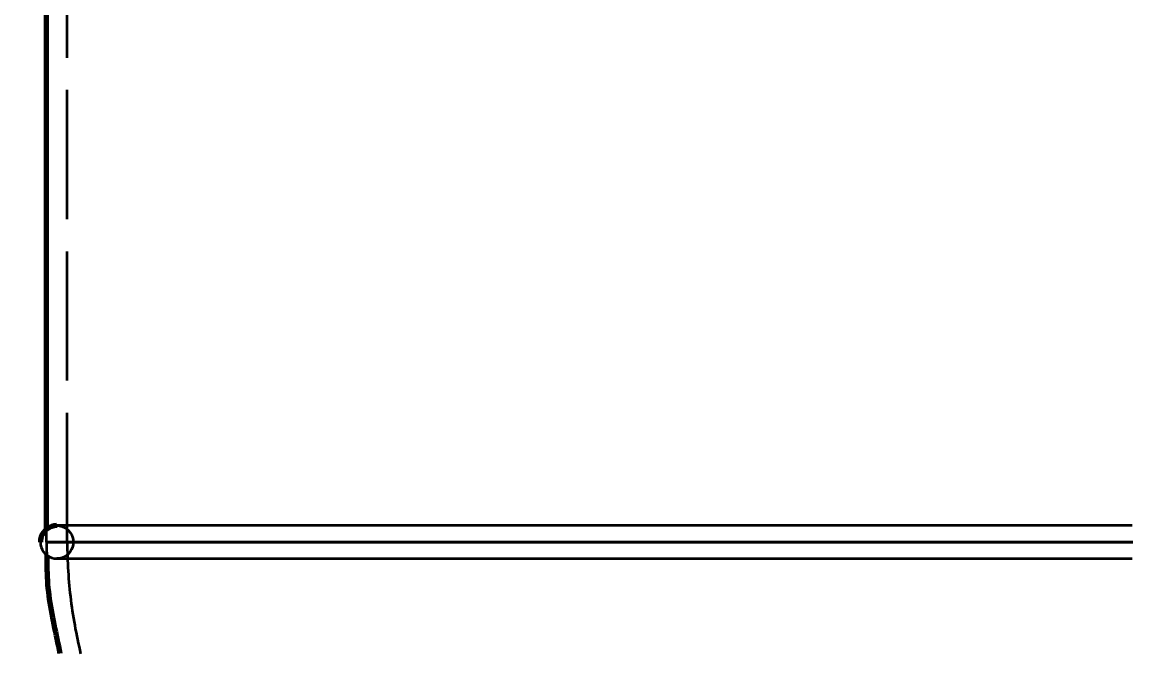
# Model space of a CAD drawing. Header units: millimetres. Extents: x 0 to 594, y 0 to 420.
# Drawn here: x 82.99 to 117.23, y 171.75 to 191.28 of the extents above; entities that cross this region are included whole.
import ezdxf

# ---------------------------------------------------------------- set-up
doc = ezdxf.new("R2010")
doc.units = ezdxf.units.MM
doc.linetypes.add('IRAM-E-TRAZOS', pattern=[5, 4, -1])
for name, color, linetype, lineweight in [('01-VISIBLE', 7, 'CONTINUOUS', 70), ('02-OCULTA', 4, 'IRAM-E-TRAZOS', 35), ('04-COTA', 3, 'CONTINUOUS', 18)]:
    doc.layers.add(name, color=color, linetype=linetype, lineweight=lineweight)
doc.styles.add('ISO3098', font='isocpeur.ttf')
doc.dimstyles.new('FLAMA-IRAM', dxfattribs={"dimtxt": 3.5, "dimasz": 3.5, "dimexe": 2, "dimexo": 1.5, "dimgap": 1, "dimtad": 1, "dimdec": 1, "dimtxsty": 'ISO3098', "dimblk": 'IRAM_FLECHA', "dimblk1": 'IRAM_FLECHA', "dimblk2": 'IRAM_FLECHA', "dimcen": 2.5, "dimclrd": 3, "dimclre": 3, "dimclrt": 3, "dimazin": 3, "dimtfac": 1, "dimtmove": 0, "dimatfit": 3, "dimlwd": 18, "dimlwe": 18})

# ---------------------------------------------------------------- blocks, each defined once
blk = doc.blocks.new('IRAM_FLECHA')
blk.add_solid([(0, 0), (-1, 0.125), (-1, -0.125)])

msp = doc.modelspace()

# ---------------------------------------------------------------- linework, layer by layer
at = {"layer": '01-VISIBLE'}
msp.add_line((83.75, 175.584), (83.75, 307.624), dxfattribs=at)
for points in [[(84.07, 175.696), (83.99, 175.69), (83.912, 175.671), (83.838, 175.64), (83.769, 175.598), (83.708, 175.546), (83.656, 175.485), (83.614, 175.416), (83.583, 175.342), (83.564, 175.264), (83.558, 175.184)], [(83.753, 174.782), (83.754, 174.668), (83.755, 174.554), (83.757, 174.44), (83.76, 174.326), (83.764, 174.212), (83.769, 174.098), (83.775, 173.984), (83.783, 173.87), (83.793, 173.757), (83.805, 173.643), (83.819, 173.53), (83.834, 173.417), (83.851, 173.304), (83.87, 173.192), (83.89, 173.08), (83.911, 172.967), (83.932, 172.855), (83.954, 172.744), (83.977, 172.632), (83.999, 172.52), (84.022, 172.408), (84.045, 172.297), (84.068, 172.185), (84.091, 172.073), (84.115, 171.962), (84.139, 171.85), (84.163, 171.739)]]:
    msp.add_lwpolyline(points, dxfattribs=at)
at = {"layer": '02-OCULTA'}
for p, q in [((84.39, 175.184), (84.39, 308.024)), ((83.75, 175.184), (83.75, 175.584))]:
    msp.add_line(p, q, dxfattribs=at)
for points in [[(117.363, 175.696), (117.189, 175.696), (117.016, 175.696), (116.843, 175.696), (116.669, 175.696), (116.496, 175.696), (116.322, 175.696), (116.149, 175.696), (115.976, 175.696), (115.802, 175.696), (115.629, 175.696), (115.455, 175.696), (115.282, 175.696), (115.109, 175.696), (114.935, 175.696), (114.762, 175.696), (114.588, 175.696), (114.415, 175.696), (114.242, 175.696), (114.068, 175.696), (113.895, 175.696), (113.721, 175.696), (113.548, 175.696), (113.375, 175.696), (113.201, 175.696), (113.028, 175.696), (112.854, 175.696), (112.681, 175.696), (112.508, 175.696), (112.334, 175.696), (112.161, 175.696), (111.987, 175.696), (111.814, 175.696), (111.641, 175.696), (111.467, 175.696), (111.294, 175.696), (111.12, 175.696), (110.947, 175.696), (110.774, 175.696), (110.6, 175.696), (110.427, 175.696), (110.253, 175.696), (110.08, 175.696), (109.907, 175.696), (109.733, 175.696), (109.56, 175.696), (109.386, 175.696), (109.213, 175.696), (109.04, 175.696), (108.866, 175.696), (108.693, 175.696), (108.519, 175.696), (108.346, 175.696), (108.173, 175.696), (107.999, 175.696), (107.826, 175.696), (107.652, 175.696), (107.479, 175.696), (107.306, 175.696), (107.132, 175.696), (106.959, 175.696), (106.785, 175.696), (106.612, 175.696), (106.439, 175.696), (106.265, 175.696), (106.092, 175.696), (105.918, 175.696), (105.745, 175.696), (105.572, 175.696), (105.398, 175.696), (105.225, 175.696), (105.051, 175.696), (104.878, 175.696), (104.705, 175.696), (104.531, 175.696), (104.358, 175.696), (104.184, 175.696), (104.011, 175.696), (103.838, 175.696), (103.664, 175.696), (103.491, 175.696), (103.317, 175.696), (103.144, 175.696), (102.971, 175.696), (102.797, 175.696), (102.624, 175.696), (102.45, 175.696), (102.277, 175.696), (102.104, 175.696), (101.93, 175.696), (101.757, 175.696), (101.583, 175.696), (101.41, 175.696), (101.237, 175.696), (101.063, 175.696), (100.89, 175.696), (100.716, 175.696), (100.543, 175.696), (100.37, 175.696), (100.196, 175.696), (100.023, 175.696), (99.849, 175.696), (99.676, 175.696), (99.503, 175.696), (99.329, 175.696), (99.156, 175.696), (98.982, 175.696), (98.809, 175.696), (98.636, 175.696), (98.462, 175.696), (98.289, 175.696), (98.115, 175.696), (97.942, 175.696), (97.769, 175.696), (97.595, 175.696), (97.422, 175.696), (97.248, 175.696), (97.075, 175.696), (96.902, 175.696), (96.728, 175.696), (96.555, 175.696), (96.381, 175.696), (96.208, 175.696), (96.035, 175.696), (95.861, 175.696), (95.688, 175.696), (95.514, 175.696), (95.341, 175.696), (95.168, 175.696), (94.994, 175.696), (94.821, 175.696), (94.647, 175.696), (94.474, 175.696), (94.301, 175.696), (94.127, 175.696), (93.954, 175.696), (93.78, 175.696), (93.607, 175.696), (93.434, 175.696), (93.26, 175.696), (93.087, 175.696), (92.913, 175.696), (92.74, 175.696), (92.567, 175.696), (92.393, 175.696), (92.22, 175.696), (92.046, 175.696), (91.873, 175.696), (91.7, 175.696), (91.526, 175.696), (91.353, 175.696), (91.179, 175.696), (91.006, 175.696), (90.833, 175.696), (90.659, 175.696), (90.486, 175.696), (90.312, 175.696), (90.139, 175.696), (89.966, 175.696), (89.792, 175.696), (89.619, 175.696), (89.445, 175.696), (89.272, 175.696), (89.099, 175.696), (88.925, 175.696), (88.752, 175.696), (88.578, 175.696), (88.405, 175.696), (88.232, 175.696), (88.058, 175.696), (87.885, 175.696), (87.711, 175.696), (87.538, 175.696), (87.365, 175.696), (87.191, 175.696), (87.018, 175.696), (86.844, 175.696), (86.671, 175.696), (86.498, 175.696), (86.324, 175.696), (86.151, 175.696), (85.977, 175.696), (85.804, 175.696), (85.631, 175.696), (85.457, 175.696), (85.284, 175.696), (85.11, 175.696), (84.937, 175.696), (84.764, 175.696), (84.59, 175.696), (84.417, 175.696), (84.243, 175.696), (84.07, 175.696)], [(117.363, 175.696), (117.189, 175.696), (117.016, 175.696), (116.843, 175.696), (116.669, 175.696), (116.496, 175.696), (116.322, 175.696), (116.149, 175.696), (115.976, 175.696), (115.802, 175.696), (115.629, 175.696), (115.455, 175.696), (115.282, 175.696), (115.109, 175.696), (114.935, 175.696), (114.762, 175.696), (114.588, 175.696), (114.415, 175.696), (114.242, 175.696), (114.068, 175.696), (113.895, 175.696), (113.721, 175.696), (113.548, 175.696), (113.375, 175.696), (113.201, 175.696), (113.028, 175.696), (112.854, 175.696), (112.681, 175.696), (112.508, 175.696), (112.334, 175.696), (112.161, 175.696), (111.987, 175.696), (111.814, 175.696), (111.641, 175.696), (111.467, 175.696), (111.294, 175.696), (111.12, 175.696), (110.947, 175.696), (110.774, 175.696), (110.6, 175.696), (110.427, 175.696), (110.253, 175.696), (110.08, 175.696), (109.907, 175.696), (109.733, 175.696), (109.56, 175.696), (109.386, 175.696), (109.213, 175.696), (109.04, 175.696), (108.866, 175.696), (108.693, 175.696), (108.519, 175.696), (108.346, 175.696), (108.173, 175.696), (107.999, 175.696), (107.826, 175.696), (107.652, 175.696), (107.479, 175.696), (107.306, 175.696), (107.132, 175.696), (106.959, 175.696), (106.785, 175.696), (106.612, 175.696), (106.439, 175.696), (106.265, 175.696), (106.092, 175.696), (105.918, 175.696), (105.745, 175.696), (105.572, 175.696), (105.398, 175.696), (105.225, 175.696), (105.051, 175.696), (104.878, 175.696), (104.705, 175.696), (104.531, 175.696), (104.358, 175.696), (104.184, 175.696), (104.011, 175.696), (103.838, 175.696), (103.664, 175.696), (103.491, 175.696), (103.317, 175.696), (103.144, 175.696), (102.971, 175.696), (102.797, 175.696), (102.624, 175.696), (102.45, 175.696), (102.277, 175.696), (102.104, 175.696), (101.93, 175.696), (101.757, 175.696), (101.583, 175.696), (101.41, 175.696), (101.237, 175.696), (101.063, 175.696), (100.89, 175.696), (100.716, 175.696), (100.543, 175.696), (100.37, 175.696), (100.196, 175.696), (100.023, 175.696), (99.849, 175.696), (99.676, 175.696), (99.503, 175.696), (99.329, 175.696), (99.156, 175.696), (98.982, 175.696), (98.809, 175.696), (98.636, 175.696), (98.462, 175.696), (98.289, 175.696), (98.115, 175.696), (97.942, 175.696), (97.769, 175.696), (97.595, 175.696), (97.422, 175.696), (97.248, 175.696), (97.075, 175.696), (96.902, 175.696), (96.728, 175.696), (96.555, 175.696), (96.381, 175.696), (96.208, 175.696), (96.035, 175.696), (95.861, 175.696), (95.688, 175.696), (95.514, 175.696), (95.341, 175.696), (95.168, 175.696), (94.994, 175.696), (94.821, 175.696), (94.647, 175.696), (94.474, 175.696), (94.301, 175.696), (94.127, 175.696), (93.954, 175.696), (93.78, 175.696), (93.607, 175.696), (93.434, 175.696), (93.26, 175.696), (93.087, 175.696), (92.913, 175.696), (92.74, 175.696), (92.567, 175.696), (92.393, 175.696), (92.22, 175.696), (92.046, 175.696), (91.873, 175.696), (91.7, 175.696), (91.526, 175.696), (91.353, 175.696), (91.179, 175.696), (91.006, 175.696), (90.833, 175.696), (90.659, 175.696), (90.486, 175.696), (90.312, 175.696), (90.139, 175.696), (89.966, 175.696), (89.792, 175.696), (89.619, 175.696), (89.445, 175.696), (89.272, 175.696), (89.099, 175.696), (88.925, 175.696), (88.752, 175.696), (88.578, 175.696), (88.405, 175.696), (88.232, 175.696), (88.058, 175.696), (87.885, 175.696), (87.711, 175.696), (87.538, 175.696), (87.365, 175.696), (87.191, 175.696), (87.018, 175.696), (86.844, 175.696), (86.671, 175.696), (86.498, 175.696), (86.324, 175.696), (86.151, 175.696), (85.977, 175.696), (85.804, 175.696), (85.631, 175.696), (85.457, 175.696), (85.284, 175.696), (85.11, 175.696), (84.937, 175.696), (84.764, 175.696), (84.59, 175.696), (84.417, 175.696), (84.243, 175.696), (84.07, 175.696)], [(84.07, 175.696), (84.15, 175.69), (84.228, 175.671), (84.302, 175.64), (84.371, 175.598), (84.432, 175.546), (84.484, 175.485), (84.526, 175.416), (84.557, 175.342), (84.576, 175.264), (84.582, 175.184), (84.576, 175.104), (84.557, 175.026), (84.526, 174.951), (84.484, 174.883), (84.432, 174.822), (84.371, 174.77), (84.302, 174.728), (84.228, 174.697), (84.15, 174.678), (84.07, 174.672)], [(83.558, 175.184), (83.564, 175.104), (83.583, 175.026), (83.614, 174.951), (83.656, 174.883), (83.708, 174.822), (83.769, 174.77), (83.838, 174.728), (83.912, 174.697), (83.99, 174.678), (84.07, 174.672)], [(117.35, 175.184), (117.175, 175.184), (117, 175.184), (116.825, 175.184), (116.65, 175.184), (116.475, 175.184), (116.3, 175.184), (116.125, 175.184), (115.95, 175.184), (115.775, 175.184), (115.6, 175.184), (115.425, 175.184), (115.25, 175.184), (115.075, 175.184), (114.9, 175.184), (114.725, 175.184), (114.55, 175.184), (114.375, 175.184), (114.2, 175.184), (114.025, 175.184), (113.85, 175.184), (113.675, 175.184), (113.5, 175.184), (113.325, 175.184), (113.15, 175.184), (112.975, 175.184), (112.8, 175.184), (112.625, 175.184), (112.45, 175.184), (112.275, 175.184), (112.1, 175.184), (111.925, 175.184), (111.75, 175.184), (111.575, 175.184), (111.4, 175.184), (111.225, 175.184), (111.05, 175.184), (110.875, 175.184), (110.7, 175.184), (110.525, 175.184), (110.35, 175.184), (110.175, 175.184), (110, 175.184), (109.825, 175.184), (109.65, 175.184), (109.475, 175.184), (109.3, 175.184), (109.125, 175.184), (108.95, 175.184), (108.775, 175.184), (108.6, 175.184), (108.425, 175.184), (108.25, 175.184), (108.075, 175.184), (107.9, 175.184), (107.725, 175.184), (107.55, 175.184), (107.375, 175.184), (107.2, 175.184), (107.025, 175.184), (106.85, 175.184), (106.675, 175.184), (106.5, 175.184), (106.325, 175.184), (106.15, 175.184), (105.975, 175.184), (105.8, 175.184), (105.625, 175.184), (105.45, 175.184), (105.275, 175.184), (105.1, 175.184), (104.925, 175.184), (104.75, 175.184), (104.575, 175.184), (104.4, 175.184), (104.225, 175.184), (104.05, 175.184), (103.875, 175.184), (103.7, 175.184), (103.525, 175.184), (103.35, 175.184), (103.175, 175.184), (103, 175.184), (102.825, 175.184), (102.65, 175.184), (102.475, 175.184), (102.3, 175.184), (102.125, 175.184), (101.95, 175.184), (101.775, 175.184), (101.6, 175.184), (101.425, 175.184), (101.25, 175.184), (101.075, 175.184), (100.9, 175.184), (100.725, 175.184), (100.55, 175.184), (100.375, 175.184), (100.2, 175.184), (100.025, 175.184), (99.85, 175.184), (99.675, 175.184), (99.5, 175.184), (99.325, 175.184), (99.15, 175.184), (98.975, 175.184), (98.8, 175.184), (98.625, 175.184), (98.45, 175.184), (98.275, 175.184), (98.1, 175.184), (97.925, 175.184), (97.75, 175.184), (97.575, 175.184), (97.4, 175.184), (97.225, 175.184), (97.05, 175.184), (96.875, 175.184), (96.7, 175.184), (96.525, 175.184), (96.35, 175.184), (96.175, 175.184), (96, 175.184), (95.825, 175.184), (95.65, 175.184), (95.475, 175.184), (95.3, 175.184), (95.125, 175.184), (94.95, 175.184), (94.775, 175.184), (94.6, 175.184), (94.425, 175.184), (94.25, 175.184), (94.075, 175.184), (93.9, 175.184), (93.725, 175.184), (93.55, 175.184), (93.375, 175.184), (93.2, 175.184), (93.025, 175.184), (92.85, 175.184), (92.675, 175.184), (92.5, 175.184), (92.325, 175.184), (92.15, 175.184), (91.975, 175.184), (91.8, 175.184), (91.625, 175.184), (91.45, 175.184), (91.275, 175.184), (91.1, 175.184), (90.925, 175.184), (90.75, 175.184), (90.575, 175.184), (90.4, 175.184), (90.225, 175.184), (90.05, 175.184), (89.875, 175.184), (89.7, 175.184), (89.525, 175.184), (89.35, 175.184), (89.175, 175.184), (89, 175.184), (88.825, 175.184), (88.65, 175.184), (88.475, 175.184), (88.3, 175.184), (88.125, 175.184), (87.95, 175.184), (87.775, 175.184), (87.6, 175.184), (87.425, 175.184), (87.25, 175.184), (87.075, 175.184), (86.9, 175.184), (86.725, 175.184), (86.55, 175.184), (86.375, 175.184), (86.2, 175.184), (86.025, 175.184), (85.85, 175.184), (85.675, 175.184), (85.5, 175.184), (85.325, 175.184), (85.15, 175.184), (84.975, 175.184), (84.8, 175.184), (84.625, 175.184), (84.45, 175.184), (84.275, 175.184), (84.1, 175.184), (83.925, 175.184), (83.75, 175.184)], [(83.75, 175.184), (83.925, 175.184), (84.1, 175.184), (84.275, 175.184), (84.45, 175.184), (84.625, 175.184), (84.8, 175.184), (84.975, 175.184), (85.15, 175.184), (85.325, 175.184), (85.5, 175.184), (85.675, 175.184), (85.85, 175.184), (86.025, 175.184), (86.2, 175.184), (86.375, 175.184), (86.55, 175.184), (86.725, 175.184), (86.9, 175.184), (87.075, 175.184), (87.25, 175.184), (87.425, 175.184), (87.6, 175.184), (87.775, 175.184), (87.95, 175.184), (88.125, 175.184), (88.3, 175.184), (88.475, 175.184), (88.65, 175.184), (88.825, 175.184), (89, 175.184), (89.175, 175.184), (89.35, 175.184), (89.525, 175.184), (89.7, 175.184), (89.875, 175.184), (90.05, 175.184), (90.225, 175.184), (90.4, 175.184), (90.575, 175.184), (90.75, 175.184), (90.925, 175.184), (91.1, 175.184), (91.275, 175.184), (91.45, 175.184), (91.625, 175.184), (91.8, 175.184), (91.975, 175.184), (92.15, 175.184), (92.325, 175.184), (92.5, 175.184), (92.675, 175.184), (92.85, 175.184), (93.025, 175.184), (93.2, 175.184), (93.375, 175.184), (93.55, 175.184), (93.725, 175.184), (93.9, 175.184), (94.075, 175.184), (94.25, 175.184), (94.425, 175.184), (94.6, 175.184), (94.775, 175.184), (94.95, 175.184), (95.125, 175.184), (95.3, 175.184), (95.475, 175.184), (95.65, 175.184), (95.825, 175.184), (96, 175.184), (96.175, 175.184), (96.35, 175.184), (96.525, 175.184), (96.7, 175.184), (96.875, 175.184), (97.05, 175.184), (97.225, 175.184), (97.4, 175.184), (97.575, 175.184), (97.75, 175.184), (97.925, 175.184), (98.1, 175.184), (98.275, 175.184), (98.45, 175.184), (98.625, 175.184), (98.8, 175.184), (98.975, 175.184), (99.15, 175.184), (99.325, 175.184), (99.5, 175.184), (99.675, 175.184), (99.85, 175.184), (100.025, 175.184), (100.2, 175.184), (100.375, 175.184), (100.55, 175.184), (100.725, 175.184), (100.9, 175.184), (101.075, 175.184), (101.25, 175.184), (101.425, 175.184), (101.6, 175.184), (101.775, 175.184), (101.95, 175.184), (102.125, 175.184), (102.3, 175.184), (102.475, 175.184), (102.65, 175.184), (102.825, 175.184), (103, 175.184), (103.175, 175.184), (103.35, 175.184), (103.525, 175.184), (103.7, 175.184), (103.875, 175.184), (104.05, 175.184), (104.225, 175.184), (104.4, 175.184), (104.575, 175.184), (104.75, 175.184), (104.925, 175.184), (105.1, 175.184), (105.275, 175.184), (105.45, 175.184), (105.625, 175.184), (105.8, 175.184), (105.975, 175.184), (106.15, 175.184), (106.325, 175.184), (106.5, 175.184), (106.675, 175.184), (106.85, 175.184), (107.025, 175.184), (107.2, 175.184), (107.375, 175.184), (107.55, 175.184), (107.725, 175.184), (107.9, 175.184), (108.075, 175.184), (108.25, 175.184), (108.425, 175.184), (108.6, 175.184), (108.775, 175.184), (108.95, 175.184), (109.125, 175.184), (109.3, 175.184), (109.475, 175.184), (109.65, 175.184), (109.825, 175.184), (110, 175.184), (110.175, 175.184), (110.35, 175.184), (110.525, 175.184), (110.7, 175.184), (110.875, 175.184), (111.05, 175.184), (111.225, 175.184), (111.4, 175.184), (111.575, 175.184), (111.75, 175.184), (111.925, 175.184), (112.1, 175.184), (112.275, 175.184), (112.45, 175.184), (112.625, 175.184), (112.8, 175.184), (112.975, 175.184), (113.15, 175.184), (113.325, 175.184), (113.5, 175.184), (113.675, 175.184), (113.85, 175.184), (114.025, 175.184), (114.2, 175.184), (114.375, 175.184), (114.55, 175.184), (114.725, 175.184), (114.9, 175.184), (115.075, 175.184), (115.25, 175.184), (115.425, 175.184), (115.6, 175.184), (115.775, 175.184), (115.95, 175.184), (116.125, 175.184), (116.3, 175.184), (116.475, 175.184), (116.65, 175.184), (116.825, 175.184), (117, 175.184), (117.175, 175.184), (117.35, 175.184)], [(117.35, 175.184), (117.175, 175.184), (117, 175.184), (116.825, 175.184), (116.65, 175.184), (116.475, 175.184), (116.3, 175.184), (116.125, 175.184), (115.95, 175.184), (115.775, 175.184), (115.6, 175.184), (115.425, 175.184), (115.25, 175.184), (115.075, 175.184), (114.9, 175.184), (114.725, 175.184), (114.55, 175.184), (114.375, 175.184), (114.2, 175.184), (114.025, 175.184), (113.85, 175.184), (113.675, 175.184), (113.5, 175.184), (113.325, 175.184), (113.15, 175.184), (112.975, 175.184), (112.8, 175.184), (112.625, 175.184), (112.45, 175.184), (112.275, 175.184), (112.1, 175.184), (111.925, 175.184), (111.75, 175.184), (111.575, 175.184), (111.4, 175.184), (111.225, 175.184), (111.05, 175.184), (110.875, 175.184), (110.7, 175.184), (110.525, 175.184), (110.35, 175.184), (110.175, 175.184), (110, 175.184), (109.825, 175.184), (109.65, 175.184), (109.475, 175.184), (109.3, 175.184), (109.125, 175.184), (108.95, 175.184), (108.775, 175.184), (108.6, 175.184), (108.425, 175.184), (108.25, 175.184), (108.075, 175.184), (107.9, 175.184), (107.725, 175.184), (107.55, 175.184), (107.375, 175.184), (107.2, 175.184), (107.025, 175.184), (106.85, 175.184), (106.675, 175.184), (106.5, 175.184), (106.325, 175.184), (106.15, 175.184), (105.975, 175.184), (105.8, 175.184), (105.625, 175.184), (105.45, 175.184), (105.275, 175.184), (105.1, 175.184), (104.925, 175.184), (104.75, 175.184), (104.575, 175.184), (104.4, 175.184), (104.225, 175.184), (104.05, 175.184), (103.875, 175.184), (103.7, 175.184), (103.525, 175.184), (103.35, 175.184), (103.175, 175.184), (103, 175.184), (102.825, 175.184), (102.65, 175.184), (102.475, 175.184), (102.3, 175.184), (102.125, 175.184), (101.95, 175.184), (101.775, 175.184), (101.6, 175.184), (101.425, 175.184), (101.25, 175.184), (101.075, 175.184), (100.9, 175.184), (100.725, 175.184), (100.55, 175.184), (100.375, 175.184), (100.2, 175.184), (100.025, 175.184), (99.85, 175.184), (99.675, 175.184), (99.5, 175.184), (99.325, 175.184), (99.15, 175.184), (98.975, 175.184), (98.8, 175.184), (98.625, 175.184), (98.45, 175.184), (98.275, 175.184), (98.1, 175.184), (97.925, 175.184), (97.75, 175.184), (97.575, 175.184), (97.4, 175.184), (97.225, 175.184), (97.05, 175.184), (96.875, 175.184), (96.7, 175.184), (96.525, 175.184), (96.35, 175.184), (96.175, 175.184), (96, 175.184), (95.825, 175.184), (95.65, 175.184), (95.475, 175.184), (95.3, 175.184), (95.125, 175.184), (94.95, 175.184), (94.775, 175.184), (94.6, 175.184), (94.425, 175.184), (94.25, 175.184), (94.075, 175.184), (93.9, 175.184), (93.725, 175.184), (93.55, 175.184), (93.375, 175.184), (93.2, 175.184), (93.025, 175.184), (92.85, 175.184), (92.675, 175.184), (92.5, 175.184), (92.325, 175.184), (92.15, 175.184), (91.975, 175.184), (91.8, 175.184), (91.625, 175.184), (91.45, 175.184), (91.275, 175.184), (91.1, 175.184), (90.925, 175.184), (90.75, 175.184), (90.575, 175.184), (90.4, 175.184), (90.225, 175.184), (90.05, 175.184), (89.875, 175.184), (89.7, 175.184), (89.525, 175.184), (89.35, 175.184), (89.175, 175.184), (89, 175.184), (88.825, 175.184), (88.65, 175.184), (88.475, 175.184), (88.3, 175.184), (88.125, 175.184), (87.95, 175.184), (87.775, 175.184), (87.6, 175.184), (87.425, 175.184), (87.25, 175.184), (87.075, 175.184), (86.9, 175.184), (86.725, 175.184), (86.55, 175.184), (86.375, 175.184), (86.2, 175.184), (86.025, 175.184), (85.85, 175.184), (85.675, 175.184), (85.5, 175.184), (85.325, 175.184), (85.15, 175.184), (84.975, 175.184), (84.8, 175.184), (84.625, 175.184), (84.45, 175.184), (84.275, 175.184), (84.1, 175.184), (83.925, 175.184), (83.75, 175.184)], [(83.75, 175.184), (83.925, 175.184), (84.1, 175.184), (84.275, 175.184), (84.45, 175.184), (84.625, 175.184), (84.8, 175.184), (84.975, 175.184), (85.15, 175.184), (85.325, 175.184), (85.5, 175.184), (85.675, 175.184), (85.85, 175.184), (86.025, 175.184), (86.2, 175.184), (86.375, 175.184), (86.55, 175.184), (86.725, 175.184), (86.9, 175.184), (87.075, 175.184), (87.25, 175.184), (87.425, 175.184), (87.6, 175.184), (87.775, 175.184), (87.95, 175.184), (88.125, 175.184), (88.3, 175.184), (88.475, 175.184), (88.65, 175.184), (88.825, 175.184), (89, 175.184), (89.175, 175.184), (89.35, 175.184), (89.525, 175.184), (89.7, 175.184), (89.875, 175.184), (90.05, 175.184), (90.225, 175.184), (90.4, 175.184), (90.575, 175.184), (90.75, 175.184), (90.925, 175.184), (91.1, 175.184), (91.275, 175.184), (91.45, 175.184), (91.625, 175.184), (91.8, 175.184), (91.975, 175.184), (92.15, 175.184), (92.325, 175.184), (92.5, 175.184), (92.675, 175.184), (92.85, 175.184), (93.025, 175.184), (93.2, 175.184), (93.375, 175.184), (93.55, 175.184), (93.725, 175.184), (93.9, 175.184), (94.075, 175.184), (94.25, 175.184), (94.425, 175.184), (94.6, 175.184), (94.775, 175.184), (94.95, 175.184), (95.125, 175.184), (95.3, 175.184), (95.475, 175.184), (95.65, 175.184), (95.825, 175.184), (96, 175.184), (96.175, 175.184), (96.35, 175.184), (96.525, 175.184), (96.7, 175.184), (96.875, 175.184), (97.05, 175.184), (97.225, 175.184), (97.4, 175.184), (97.575, 175.184), (97.75, 175.184), (97.925, 175.184), (98.1, 175.184), (98.275, 175.184), (98.45, 175.184), (98.625, 175.184), (98.8, 175.184), (98.975, 175.184), (99.15, 175.184), (99.325, 175.184), (99.5, 175.184), (99.675, 175.184), (99.85, 175.184), (100.025, 175.184), (100.2, 175.184), (100.375, 175.184), (100.55, 175.184), (100.725, 175.184), (100.9, 175.184), (101.075, 175.184), (101.25, 175.184), (101.425, 175.184), (101.6, 175.184), (101.775, 175.184), (101.95, 175.184), (102.125, 175.184), (102.3, 175.184), (102.475, 175.184), (102.65, 175.184), (102.825, 175.184), (103, 175.184), (103.175, 175.184), (103.35, 175.184), (103.525, 175.184), (103.7, 175.184), (103.875, 175.184), (104.05, 175.184), (104.225, 175.184), (104.4, 175.184), (104.575, 175.184), (104.75, 175.184), (104.925, 175.184), (105.1, 175.184), (105.275, 175.184), (105.45, 175.184), (105.625, 175.184), (105.8, 175.184), (105.975, 175.184), (106.15, 175.184), (106.325, 175.184), (106.5, 175.184), (106.675, 175.184), (106.85, 175.184), (107.025, 175.184), (107.2, 175.184), (107.375, 175.184), (107.55, 175.184), (107.725, 175.184), (107.9, 175.184), (108.075, 175.184), (108.25, 175.184), (108.425, 175.184), (108.6, 175.184), (108.775, 175.184), (108.95, 175.184), (109.125, 175.184), (109.3, 175.184), (109.475, 175.184), (109.65, 175.184), (109.825, 175.184), (110, 175.184), (110.175, 175.184), (110.35, 175.184), (110.525, 175.184), (110.7, 175.184), (110.875, 175.184), (111.05, 175.184), (111.225, 175.184), (111.4, 175.184), (111.575, 175.184), (111.75, 175.184), (111.925, 175.184), (112.1, 175.184), (112.275, 175.184), (112.45, 175.184), (112.625, 175.184), (112.8, 175.184), (112.975, 175.184), (113.15, 175.184), (113.325, 175.184), (113.5, 175.184), (113.675, 175.184), (113.85, 175.184), (114.025, 175.184), (114.2, 175.184), (114.375, 175.184), (114.55, 175.184), (114.725, 175.184), (114.9, 175.184), (115.075, 175.184), (115.25, 175.184), (115.425, 175.184), (115.6, 175.184), (115.775, 175.184), (115.95, 175.184), (116.125, 175.184), (116.3, 175.184), (116.475, 175.184), (116.65, 175.184), (116.825, 175.184), (117, 175.184), (117.175, 175.184), (117.35, 175.184)], [(83.75, 175.184), (83.751, 175.117), (83.751, 175.05), (83.752, 174.983), (83.752, 174.916), (83.753, 174.849), (83.753, 174.782)], [(117.376, 175.184), (117.204, 175.184), (117.032, 175.184), (116.86, 175.184), (116.688, 175.184), (116.517, 175.184), (116.345, 175.184), (116.173, 175.184), (116.001, 175.184), (115.829, 175.184), (115.658, 175.184), (115.486, 175.184), (115.314, 175.184), (115.142, 175.184), (114.97, 175.184), (114.799, 175.184), (114.627, 175.184), (114.455, 175.184), (114.283, 175.184), (114.111, 175.184), (113.94, 175.184), (113.768, 175.184), (113.596, 175.184), (113.424, 175.184), (113.252, 175.184), (113.081, 175.184), (112.909, 175.184), (112.737, 175.184), (112.565, 175.184), (112.393, 175.184), (112.222, 175.184), (112.05, 175.184), (111.878, 175.184), (111.706, 175.184), (111.534, 175.184), (111.363, 175.184), (111.191, 175.184), (111.019, 175.184), (110.847, 175.184), (110.675, 175.184), (110.504, 175.184), (110.332, 175.184), (110.16, 175.184), (109.988, 175.184), (109.816, 175.184), (109.645, 175.184), (109.473, 175.184), (109.301, 175.184), (109.129, 175.184), (108.957, 175.184), (108.786, 175.184), (108.614, 175.184), (108.442, 175.184), (108.27, 175.184), (108.098, 175.184), (107.927, 175.184), (107.755, 175.184), (107.583, 175.184), (107.411, 175.184), (107.239, 175.184), (107.068, 175.184), (106.896, 175.184), (106.724, 175.184), (106.552, 175.184), (106.38, 175.184), (106.209, 175.184), (106.037, 175.184), (105.865, 175.184), (105.693, 175.184), (105.521, 175.184), (105.35, 175.184), (105.178, 175.184), (105.006, 175.184), (104.834, 175.184), (104.662, 175.184), (104.491, 175.184), (104.319, 175.184), (104.147, 175.184), (103.975, 175.184), (103.803, 175.184), (103.632, 175.184), (103.46, 175.184), (103.288, 175.184), (103.116, 175.184), (102.944, 175.184), (102.773, 175.184), (102.601, 175.184), (102.429, 175.184), (102.257, 175.184), (102.085, 175.184), (101.914, 175.184), (101.742, 175.184), (101.57, 175.184), (101.398, 175.184), (101.226, 175.184), (101.055, 175.184), (100.883, 175.184), (100.711, 175.184), (100.539, 175.184), (100.367, 175.184), (100.196, 175.184), (100.024, 175.184), (99.852, 175.184), (99.68, 175.184), (99.508, 175.184), (99.337, 175.184), (99.165, 175.184), (98.993, 175.184), (98.821, 175.184), (98.649, 175.184), (98.478, 175.184), (98.306, 175.184), (98.134, 175.184), (97.962, 175.184), (97.79, 175.184), (97.619, 175.184), (97.447, 175.184), (97.275, 175.184), (97.103, 175.184), (96.931, 175.184), (96.76, 175.184), (96.588, 175.184), (96.416, 175.184), (96.244, 175.184), (96.072, 175.184), (95.901, 175.184), (95.729, 175.184), (95.557, 175.184), (95.385, 175.184), (95.213, 175.184), (95.042, 175.184), (94.87, 175.184), (94.698, 175.184), (94.526, 175.184), (94.354, 175.184), (94.183, 175.184), (94.011, 175.184), (93.839, 175.184), (93.667, 175.184), (93.495, 175.184), (93.324, 175.184), (93.152, 175.184), (92.98, 175.184), (92.808, 175.184), (92.636, 175.184), (92.465, 175.184), (92.293, 175.184), (92.121, 175.184), (91.949, 175.184), (91.777, 175.184), (91.606, 175.184), (91.434, 175.184), (91.262, 175.184), (91.09, 175.184), (90.918, 175.184), (90.747, 175.184), (90.575, 175.184), (90.403, 175.184), (90.231, 175.184), (90.059, 175.184), (89.888, 175.184), (89.716, 175.184), (89.544, 175.184), (89.372, 175.184), (89.2, 175.184), (89.029, 175.184), (88.857, 175.184), (88.685, 175.184), (88.513, 175.184), (88.341, 175.184), (88.17, 175.184), (87.998, 175.184), (87.826, 175.184), (87.654, 175.184), (87.482, 175.184), (87.311, 175.184), (87.139, 175.184), (86.967, 175.184), (86.795, 175.184), (86.623, 175.184), (86.452, 175.184), (86.28, 175.184), (86.108, 175.184), (85.936, 175.184), (85.764, 175.184), (85.593, 175.184), (85.421, 175.184), (85.249, 175.184), (85.077, 175.184), (84.905, 175.184), (84.734, 175.184), (84.562, 175.184), (84.39, 175.184)], [(84.39, 175.184), (84.562, 175.184), (84.734, 175.184), (84.905, 175.184), (85.077, 175.184), (85.249, 175.184), (85.421, 175.184), (85.593, 175.184), (85.764, 175.184), (85.936, 175.184), (86.108, 175.184), (86.28, 175.184), (86.452, 175.184), (86.623, 175.184), (86.795, 175.184), (86.967, 175.184), (87.139, 175.184), (87.311, 175.184), (87.482, 175.184), (87.654, 175.184), (87.826, 175.184), (87.998, 175.184), (88.17, 175.184), (88.341, 175.184), (88.513, 175.184), (88.685, 175.184), (88.857, 175.184), (89.029, 175.184), (89.2, 175.184), (89.372, 175.184), (89.544, 175.184), (89.716, 175.184), (89.888, 175.184), (90.059, 175.184), (90.231, 175.184), (90.403, 175.184), (90.575, 175.184), (90.747, 175.184), (90.918, 175.184), (91.09, 175.184), (91.262, 175.184), (91.434, 175.184), (91.606, 175.184), (91.777, 175.184), (91.949, 175.184), (92.121, 175.184), (92.293, 175.184), (92.465, 175.184), (92.636, 175.184), (92.808, 175.184), (92.98, 175.184), (93.152, 175.184), (93.324, 175.184), (93.495, 175.184), (93.667, 175.184), (93.839, 175.184), (94.011, 175.184), (94.183, 175.184), (94.354, 175.184), (94.526, 175.184), (94.698, 175.184), (94.87, 175.184), (95.042, 175.184), (95.213, 175.184), (95.385, 175.184), (95.557, 175.184), (95.729, 175.184), (95.901, 175.184), (96.072, 175.184), (96.244, 175.184), (96.416, 175.184), (96.588, 175.184), (96.76, 175.184), (96.931, 175.184), (97.103, 175.184), (97.275, 175.184), (97.447, 175.184), (97.619, 175.184), (97.79, 175.184), (97.962, 175.184), (98.134, 175.184), (98.306, 175.184), (98.478, 175.184), (98.649, 175.184), (98.821, 175.184), (98.993, 175.184), (99.165, 175.184), (99.337, 175.184), (99.508, 175.184), (99.68, 175.184), (99.852, 175.184), (100.024, 175.184), (100.196, 175.184), (100.367, 175.184), (100.539, 175.184), (100.711, 175.184), (100.883, 175.184), (101.055, 175.184), (101.226, 175.184), (101.398, 175.184), (101.57, 175.184), (101.742, 175.184), (101.914, 175.184), (102.085, 175.184), (102.257, 175.184), (102.429, 175.184), (102.601, 175.184), (102.773, 175.184), (102.944, 175.184), (103.116, 175.184), (103.288, 175.184), (103.46, 175.184), (103.632, 175.184), (103.803, 175.184), (103.975, 175.184), (104.147, 175.184), (104.319, 175.184), (104.491, 175.184), (104.662, 175.184), (104.834, 175.184), (105.006, 175.184), (105.178, 175.184), (105.35, 175.184), (105.521, 175.184), (105.693, 175.184), (105.865, 175.184), (106.037, 175.184), (106.209, 175.184), (106.38, 175.184), (106.552, 175.184), (106.724, 175.184), (106.896, 175.184), (107.068, 175.184), (107.239, 175.184), (107.411, 175.184), (107.583, 175.184), (107.755, 175.184), (107.927, 175.184), (108.098, 175.184), (108.27, 175.184), (108.442, 175.184), (108.614, 175.184), (108.786, 175.184), (108.957, 175.184), (109.129, 175.184), (109.301, 175.184), (109.473, 175.184), (109.645, 175.184), (109.816, 175.184), (109.988, 175.184), (110.16, 175.184), (110.332, 175.184), (110.504, 175.184), (110.675, 175.184), (110.847, 175.184), (111.019, 175.184), (111.191, 175.184), (111.363, 175.184), (111.534, 175.184), (111.706, 175.184), (111.878, 175.184), (112.05, 175.184), (112.222, 175.184), (112.393, 175.184), (112.565, 175.184), (112.737, 175.184), (112.909, 175.184), (113.081, 175.184), (113.252, 175.184), (113.424, 175.184), (113.596, 175.184), (113.768, 175.184), (113.94, 175.184), (114.111, 175.184), (114.283, 175.184), (114.455, 175.184), (114.627, 175.184), (114.799, 175.184), (114.97, 175.184), (115.142, 175.184), (115.314, 175.184), (115.486, 175.184), (115.658, 175.184), (115.829, 175.184), (116.001, 175.184), (116.173, 175.184), (116.345, 175.184), (116.517, 175.184), (116.688, 175.184), (116.86, 175.184), (117.032, 175.184), (117.204, 175.184), (117.376, 175.184)], [(117.376, 175.184), (117.204, 175.184), (117.032, 175.184), (116.86, 175.184), (116.688, 175.184), (116.517, 175.184), (116.345, 175.184), (116.173, 175.184), (116.001, 175.184), (115.829, 175.184), (115.658, 175.184), (115.486, 175.184), (115.314, 175.184), (115.142, 175.184), (114.97, 175.184), (114.799, 175.184), (114.627, 175.184), (114.455, 175.184), (114.283, 175.184), (114.111, 175.184), (113.94, 175.184), (113.768, 175.184), (113.596, 175.184), (113.424, 175.184), (113.252, 175.184), (113.081, 175.184), (112.909, 175.184), (112.737, 175.184), (112.565, 175.184), (112.393, 175.184), (112.222, 175.184), (112.05, 175.184), (111.878, 175.184), (111.706, 175.184), (111.534, 175.184), (111.363, 175.184), (111.191, 175.184), (111.019, 175.184), (110.847, 175.184), (110.675, 175.184), (110.504, 175.184), (110.332, 175.184), (110.16, 175.184), (109.988, 175.184), (109.816, 175.184), (109.645, 175.184), (109.473, 175.184), (109.301, 175.184), (109.129, 175.184), (108.957, 175.184), (108.786, 175.184), (108.614, 175.184), (108.442, 175.184), (108.27, 175.184), (108.098, 175.184), (107.927, 175.184), (107.755, 175.184), (107.583, 175.184), (107.411, 175.184), (107.239, 175.184), (107.068, 175.184), (106.896, 175.184), (106.724, 175.184), (106.552, 175.184), (106.38, 175.184), (106.209, 175.184), (106.037, 175.184), (105.865, 175.184), (105.693, 175.184), (105.521, 175.184), (105.35, 175.184), (105.178, 175.184), (105.006, 175.184), (104.834, 175.184), (104.662, 175.184), (104.491, 175.184), (104.319, 175.184), (104.147, 175.184), (103.975, 175.184), (103.803, 175.184), (103.632, 175.184), (103.46, 175.184), (103.288, 175.184), (103.116, 175.184), (102.944, 175.184), (102.773, 175.184), (102.601, 175.184), (102.429, 175.184), (102.257, 175.184), (102.085, 175.184), (101.914, 175.184), (101.742, 175.184), (101.57, 175.184), (101.398, 175.184), (101.226, 175.184), (101.055, 175.184), (100.883, 175.184), (100.711, 175.184), (100.539, 175.184), (100.367, 175.184), (100.196, 175.184), (100.024, 175.184), (99.852, 175.184), (99.68, 175.184), (99.508, 175.184), (99.337, 175.184), (99.165, 175.184), (98.993, 175.184), (98.821, 175.184), (98.649, 175.184), (98.478, 175.184), (98.306, 175.184), (98.134, 175.184), (97.962, 175.184), (97.79, 175.184), (97.619, 175.184), (97.447, 175.184), (97.275, 175.184), (97.103, 175.184), (96.931, 175.184), (96.76, 175.184), (96.588, 175.184), (96.416, 175.184), (96.244, 175.184), (96.072, 175.184), (95.901, 175.184), (95.729, 175.184), (95.557, 175.184), (95.385, 175.184), (95.213, 175.184), (95.042, 175.184), (94.87, 175.184), (94.698, 175.184), (94.526, 175.184), (94.354, 175.184), (94.183, 175.184), (94.011, 175.184), (93.839, 175.184), (93.667, 175.184), (93.495, 175.184), (93.324, 175.184), (93.152, 175.184), (92.98, 175.184), (92.808, 175.184), (92.636, 175.184), (92.465, 175.184), (92.293, 175.184), (92.121, 175.184), (91.949, 175.184), (91.777, 175.184), (91.606, 175.184), (91.434, 175.184), (91.262, 175.184), (91.09, 175.184), (90.918, 175.184), (90.747, 175.184), (90.575, 175.184), (90.403, 175.184), (90.231, 175.184), (90.059, 175.184), (89.888, 175.184), (89.716, 175.184), (89.544, 175.184), (89.372, 175.184), (89.2, 175.184), (89.029, 175.184), (88.857, 175.184), (88.685, 175.184), (88.513, 175.184), (88.341, 175.184), (88.17, 175.184), (87.998, 175.184), (87.826, 175.184), (87.654, 175.184), (87.482, 175.184), (87.311, 175.184), (87.139, 175.184), (86.967, 175.184), (86.795, 175.184), (86.623, 175.184), (86.452, 175.184), (86.28, 175.184), (86.108, 175.184), (85.936, 175.184), (85.764, 175.184), (85.593, 175.184), (85.421, 175.184), (85.249, 175.184), (85.077, 175.184), (84.905, 175.184), (84.734, 175.184), (84.562, 175.184), (84.39, 175.184)], [(84.39, 175.184), (84.562, 175.184), (84.734, 175.184), (84.905, 175.184), (85.077, 175.184), (85.249, 175.184), (85.421, 175.184), (85.593, 175.184), (85.764, 175.184), (85.936, 175.184), (86.108, 175.184), (86.28, 175.184), (86.452, 175.184), (86.623, 175.184), (86.795, 175.184), (86.967, 175.184), (87.139, 175.184), (87.311, 175.184), (87.482, 175.184), (87.654, 175.184), (87.826, 175.184), (87.998, 175.184), (88.17, 175.184), (88.341, 175.184), (88.513, 175.184), (88.685, 175.184), (88.857, 175.184), (89.029, 175.184), (89.2, 175.184), (89.372, 175.184), (89.544, 175.184), (89.716, 175.184), (89.888, 175.184), (90.059, 175.184), (90.231, 175.184), (90.403, 175.184), (90.575, 175.184), (90.747, 175.184), (90.918, 175.184), (91.09, 175.184), (91.262, 175.184), (91.434, 175.184), (91.606, 175.184), (91.777, 175.184), (91.949, 175.184), (92.121, 175.184), (92.293, 175.184), (92.465, 175.184), (92.636, 175.184), (92.808, 175.184), (92.98, 175.184), (93.152, 175.184), (93.324, 175.184), (93.495, 175.184), (93.667, 175.184), (93.839, 175.184), (94.011, 175.184), (94.183, 175.184), (94.354, 175.184), (94.526, 175.184), (94.698, 175.184), (94.87, 175.184), (95.042, 175.184), (95.213, 175.184), (95.385, 175.184), (95.557, 175.184), (95.729, 175.184), (95.901, 175.184), (96.072, 175.184), (96.244, 175.184), (96.416, 175.184), (96.588, 175.184), (96.76, 175.184), (96.931, 175.184), (97.103, 175.184), (97.275, 175.184), (97.447, 175.184), (97.619, 175.184), (97.79, 175.184), (97.962, 175.184), (98.134, 175.184), (98.306, 175.184), (98.478, 175.184), (98.649, 175.184), (98.821, 175.184), (98.993, 175.184), (99.165, 175.184), (99.337, 175.184), (99.508, 175.184), (99.68, 175.184), (99.852, 175.184), (100.024, 175.184), (100.196, 175.184), (100.367, 175.184), (100.539, 175.184), (100.711, 175.184), (100.883, 175.184), (101.055, 175.184), (101.226, 175.184), (101.398, 175.184), (101.57, 175.184), (101.742, 175.184), (101.914, 175.184), (102.085, 175.184), (102.257, 175.184), (102.429, 175.184), (102.601, 175.184), (102.773, 175.184), (102.944, 175.184), (103.116, 175.184), (103.288, 175.184), (103.46, 175.184), (103.632, 175.184), (103.803, 175.184), (103.975, 175.184), (104.147, 175.184), (104.319, 175.184), (104.491, 175.184), (104.662, 175.184), (104.834, 175.184), (105.006, 175.184), (105.178, 175.184), (105.35, 175.184), (105.521, 175.184), (105.693, 175.184), (105.865, 175.184), (106.037, 175.184), (106.209, 175.184), (106.38, 175.184), (106.552, 175.184), (106.724, 175.184), (106.896, 175.184), (107.068, 175.184), (107.239, 175.184), (107.411, 175.184), (107.583, 175.184), (107.755, 175.184), (107.927, 175.184), (108.098, 175.184), (108.27, 175.184), (108.442, 175.184), (108.614, 175.184), (108.786, 175.184), (108.957, 175.184), (109.129, 175.184), (109.301, 175.184), (109.473, 175.184), (109.645, 175.184), (109.816, 175.184), (109.988, 175.184), (110.16, 175.184), (110.332, 175.184), (110.504, 175.184), (110.675, 175.184), (110.847, 175.184), (111.019, 175.184), (111.191, 175.184), (111.363, 175.184), (111.534, 175.184), (111.706, 175.184), (111.878, 175.184), (112.05, 175.184), (112.222, 175.184), (112.393, 175.184), (112.565, 175.184), (112.737, 175.184), (112.909, 175.184), (113.081, 175.184), (113.252, 175.184), (113.424, 175.184), (113.596, 175.184), (113.768, 175.184), (113.94, 175.184), (114.111, 175.184), (114.283, 175.184), (114.455, 175.184), (114.627, 175.184), (114.799, 175.184), (114.97, 175.184), (115.142, 175.184), (115.314, 175.184), (115.486, 175.184), (115.658, 175.184), (115.829, 175.184), (116.001, 175.184), (116.173, 175.184), (116.345, 175.184), (116.517, 175.184), (116.688, 175.184), (116.86, 175.184), (117.032, 175.184), (117.204, 175.184), (117.376, 175.184)], [(84.39, 175.184), (84.39, 175.071), (84.391, 174.959), (84.393, 174.846), (84.396, 174.734), (84.4, 174.621), (84.405, 174.509), (84.411, 174.396), (84.417, 174.284), (84.425, 174.171), (84.433, 174.059), (84.442, 173.947), (84.452, 173.835), (84.463, 173.723), (84.475, 173.611), (84.488, 173.499), (84.501, 173.387), (84.515, 173.276), (84.531, 173.164), (84.547, 173.053), (84.564, 172.941), (84.581, 172.83), (84.6, 172.719), (84.62, 172.608), (84.64, 172.497), (84.661, 172.387), (84.683, 172.276), (84.706, 172.166), (84.729, 172.056), (84.754, 171.946), (84.779, 171.836), (84.805, 171.727)], [(84.07, 174.672), (84.243, 174.672), (84.417, 174.672), (84.59, 174.672), (84.764, 174.672), (84.937, 174.672), (85.11, 174.672), (85.284, 174.672), (85.457, 174.672), (85.631, 174.672), (85.804, 174.672), (85.977, 174.672), (86.151, 174.672), (86.324, 174.672), (86.498, 174.672), (86.671, 174.672), (86.844, 174.672), (87.018, 174.672), (87.191, 174.672), (87.365, 174.672), (87.538, 174.672), (87.711, 174.672), (87.885, 174.672), (88.058, 174.672), (88.232, 174.672), (88.405, 174.672), (88.578, 174.672), (88.752, 174.672), (88.925, 174.672), (89.099, 174.672), (89.272, 174.672), (89.445, 174.672), (89.619, 174.672), (89.792, 174.672), (89.966, 174.672), (90.139, 174.672), (90.312, 174.672), (90.486, 174.672), (90.659, 174.672), (90.833, 174.672), (91.006, 174.672), (91.179, 174.672), (91.353, 174.672), (91.526, 174.672), (91.7, 174.672), (91.873, 174.672), (92.046, 174.672), (92.22, 174.672), (92.393, 174.672), (92.567, 174.672), (92.74, 174.672), (92.913, 174.672), (93.087, 174.672), (93.26, 174.672), (93.434, 174.672), (93.607, 174.672), (93.78, 174.672), (93.954, 174.672), (94.127, 174.672), (94.301, 174.672), (94.474, 174.672), (94.647, 174.672), (94.821, 174.672), (94.994, 174.672), (95.168, 174.672), (95.341, 174.672), (95.514, 174.672), (95.688, 174.672), (95.861, 174.672), (96.035, 174.672), (96.208, 174.672), (96.381, 174.672), (96.555, 174.672), (96.728, 174.672), (96.902, 174.672), (97.075, 174.672), (97.248, 174.672), (97.422, 174.672), (97.595, 174.672), (97.769, 174.672), (97.942, 174.672), (98.115, 174.672), (98.289, 174.672), (98.462, 174.672), (98.636, 174.672), (98.809, 174.672), (98.982, 174.672), (99.156, 174.672), (99.329, 174.672), (99.503, 174.672), (99.676, 174.672), (99.849, 174.672), (100.023, 174.672), (100.196, 174.672), (100.37, 174.672), (100.543, 174.672), (100.716, 174.672), (100.89, 174.672), (101.063, 174.672), (101.237, 174.672), (101.41, 174.672), (101.583, 174.672), (101.757, 174.672), (101.93, 174.672), (102.104, 174.672), (102.277, 174.672), (102.45, 174.672), (102.624, 174.672), (102.797, 174.672), (102.971, 174.672), (103.144, 174.672), (103.317, 174.672), (103.491, 174.672), (103.664, 174.672), (103.838, 174.672), (104.011, 174.672), (104.184, 174.672), (104.358, 174.672), (104.531, 174.672), (104.705, 174.672), (104.878, 174.672), (105.051, 174.672), (105.225, 174.672), (105.398, 174.672), (105.572, 174.672), (105.745, 174.672), (105.918, 174.672), (106.092, 174.672), (106.265, 174.672), (106.439, 174.672), (106.612, 174.672), (106.785, 174.672), (106.959, 174.672), (107.132, 174.672), (107.306, 174.672), (107.479, 174.672), (107.652, 174.672), (107.826, 174.672), (107.999, 174.672), (108.173, 174.672), (108.346, 174.672), (108.519, 174.672), (108.693, 174.672), (108.866, 174.672), (109.04, 174.672), (109.213, 174.672), (109.386, 174.672), (109.56, 174.672), (109.733, 174.672), (109.907, 174.672), (110.08, 174.672), (110.253, 174.672), (110.427, 174.672), (110.6, 174.672), (110.774, 174.672), (110.947, 174.672), (111.12, 174.672), (111.294, 174.672), (111.467, 174.672), (111.641, 174.672), (111.814, 174.672), (111.987, 174.672), (112.161, 174.672), (112.334, 174.672), (112.508, 174.672), (112.681, 174.672), (112.854, 174.672), (113.028, 174.672), (113.201, 174.672), (113.375, 174.672), (113.548, 174.672), (113.721, 174.672), (113.895, 174.672), (114.068, 174.672), (114.242, 174.672), (114.415, 174.672), (114.588, 174.672), (114.762, 174.672), (114.935, 174.672), (115.109, 174.672), (115.282, 174.672), (115.455, 174.672), (115.629, 174.672), (115.802, 174.672), (115.976, 174.672), (116.149, 174.672), (116.322, 174.672), (116.496, 174.672), (116.669, 174.672), (116.843, 174.672), (117.016, 174.672), (117.189, 174.672), (117.363, 174.672)], [(84.07, 174.672), (84.243, 174.672), (84.417, 174.672), (84.59, 174.672), (84.764, 174.672), (84.937, 174.672), (85.11, 174.672), (85.284, 174.672), (85.457, 174.672), (85.631, 174.672), (85.804, 174.672), (85.977, 174.672), (86.151, 174.672), (86.324, 174.672), (86.498, 174.672), (86.671, 174.672), (86.844, 174.672), (87.018, 174.672), (87.191, 174.672), (87.365, 174.672), (87.538, 174.672), (87.711, 174.672), (87.885, 174.672), (88.058, 174.672), (88.232, 174.672), (88.405, 174.672), (88.578, 174.672), (88.752, 174.672), (88.925, 174.672), (89.099, 174.672), (89.272, 174.672), (89.445, 174.672), (89.619, 174.672), (89.792, 174.672), (89.966, 174.672), (90.139, 174.672), (90.312, 174.672), (90.486, 174.672), (90.659, 174.672), (90.833, 174.672), (91.006, 174.672), (91.179, 174.672), (91.353, 174.672), (91.526, 174.672), (91.7, 174.672), (91.873, 174.672), (92.046, 174.672), (92.22, 174.672), (92.393, 174.672), (92.567, 174.672), (92.74, 174.672), (92.913, 174.672), (93.087, 174.672), (93.26, 174.672), (93.434, 174.672), (93.607, 174.672), (93.78, 174.672), (93.954, 174.672), (94.127, 174.672), (94.301, 174.672), (94.474, 174.672), (94.647, 174.672), (94.821, 174.672), (94.994, 174.672), (95.168, 174.672), (95.341, 174.672), (95.514, 174.672), (95.688, 174.672), (95.861, 174.672), (96.035, 174.672), (96.208, 174.672), (96.381, 174.672), (96.555, 174.672), (96.728, 174.672), (96.902, 174.672), (97.075, 174.672), (97.248, 174.672), (97.422, 174.672), (97.595, 174.672), (97.769, 174.672), (97.942, 174.672), (98.115, 174.672), (98.289, 174.672), (98.462, 174.672), (98.636, 174.672), (98.809, 174.672), (98.982, 174.672), (99.156, 174.672), (99.329, 174.672), (99.503, 174.672), (99.676, 174.672), (99.849, 174.672), (100.023, 174.672), (100.196, 174.672), (100.37, 174.672), (100.543, 174.672), (100.716, 174.672), (100.89, 174.672), (101.063, 174.672), (101.237, 174.672), (101.41, 174.672), (101.583, 174.672), (101.757, 174.672), (101.93, 174.672), (102.104, 174.672), (102.277, 174.672), (102.45, 174.672), (102.624, 174.672), (102.797, 174.672), (102.971, 174.672), (103.144, 174.672), (103.317, 174.672), (103.491, 174.672), (103.664, 174.672), (103.838, 174.672), (104.011, 174.672), (104.184, 174.672), (104.358, 174.672), (104.531, 174.672), (104.705, 174.672), (104.878, 174.672), (105.051, 174.672), (105.225, 174.672), (105.398, 174.672), (105.572, 174.672), (105.745, 174.672), (105.918, 174.672), (106.092, 174.672), (106.265, 174.672), (106.439, 174.672), (106.612, 174.672), (106.785, 174.672), (106.959, 174.672), (107.132, 174.672), (107.306, 174.672), (107.479, 174.672), (107.652, 174.672), (107.826, 174.672), (107.999, 174.672), (108.173, 174.672), (108.346, 174.672), (108.519, 174.672), (108.693, 174.672), (108.866, 174.672), (109.04, 174.672), (109.213, 174.672), (109.386, 174.672), (109.56, 174.672), (109.733, 174.672), (109.907, 174.672), (110.08, 174.672), (110.253, 174.672), (110.427, 174.672), (110.6, 174.672), (110.774, 174.672), (110.947, 174.672), (111.12, 174.672), (111.294, 174.672), (111.467, 174.672), (111.641, 174.672), (111.814, 174.672), (111.987, 174.672), (112.161, 174.672), (112.334, 174.672), (112.508, 174.672), (112.681, 174.672), (112.854, 174.672), (113.028, 174.672), (113.201, 174.672), (113.375, 174.672), (113.548, 174.672), (113.721, 174.672), (113.895, 174.672), (114.068, 174.672), (114.242, 174.672), (114.415, 174.672), (114.588, 174.672), (114.762, 174.672), (114.935, 174.672), (115.109, 174.672), (115.282, 174.672), (115.455, 174.672), (115.629, 174.672), (115.802, 174.672), (115.976, 174.672), (116.149, 174.672), (116.322, 174.672), (116.496, 174.672), (116.669, 174.672), (116.843, 174.672), (117.016, 174.672), (117.189, 174.672), (117.363, 174.672)]]:
    msp.add_lwpolyline(points, dxfattribs=at)

# ---------------------------------------------------------------- dimensions: what is measured, and where the dimension line sits
at = {"layer": '04-COTA'}
msp.add_linear_dim(base=(65.75, 152.224), p1=(83.75, 152.224), p2=(109.95, 337.776), angle=90, text='<>±2', dimstyle='FLAMA-IRAM', override={"dimlfac": 5}, dxfattribs=at).render()

doc.saveas('drawing.dxf')
